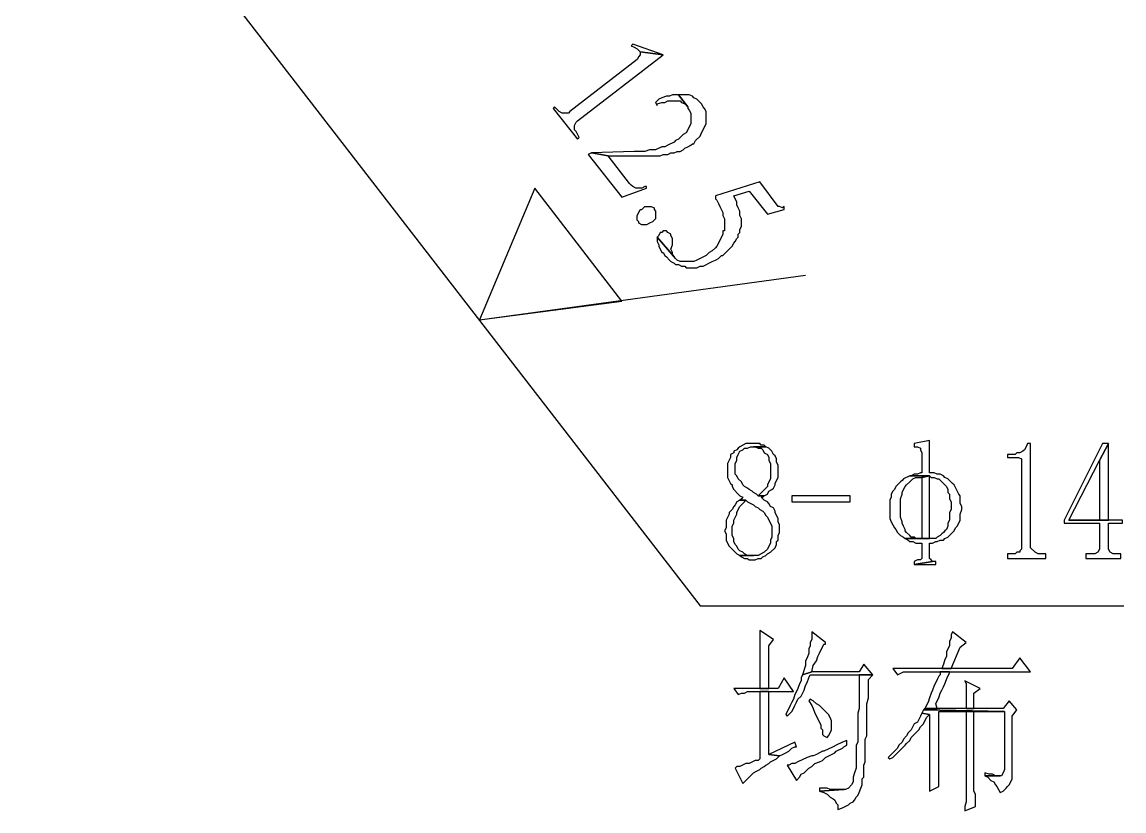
# Model space of a CAD drawing. Extents: x -15.4 to 0.8, y 0.3 to 11.8.
# Drawn here: x -12.907 to -12.307, y 6.834 to 7.264 of the extents above; entities that cross this region are included whole.
import ezdxf

# ---------------------------------------------------------------- set-up
doc = ezdxf.new("R2010")
doc.units = 0
doc.header["$MEASUREMENT"] = 0
doc.linetypes.add('AUSGEZOGEN', pattern=[0])
doc.layers.get('0').update_dxf_attribs({"linetype": 'AUSGEZOGEN'})

msp = doc.modelspace()

# ---------------------------------------------------------------- linework, layer by layer
for points in [[(-12.90711, 7.42356), (-12.53795, 6.94606)], [(-12.55795, 7.24606), (-12.57461, 7.2519), (-12.57461, 7.2519), (-12.57545, 7.25106), (-12.57545, 7.25106), (-12.57378, 7.25023), (-12.57378, 7.25023), (-12.57211, 7.2494), (-12.57211, 7.2494), (-12.57128, 7.24856), (-12.57128, 7.24856), (-12.57045, 7.24773), (-12.55795, 7.24606)], [(-12.55795, 7.24606), (-12.57045, 7.24773), (-12.57045, 7.24773), (-12.57045, 7.24606), (-12.57045, 7.24606), (-12.57128, 7.24523), (-12.57128, 7.24523), (-12.57211, 7.24356), (-12.57211, 7.24356), (-12.60878, 7.21523), (-12.60878, 7.21523), (-12.60961, 7.2144), (-12.60961, 7.2144), (-12.61295, 7.2144), (-12.61295, 7.2144), (-12.61461, 7.21523), (-12.61461, 7.21523), (-12.61545, 7.21606), (-12.61545, 7.21606), (-12.61711, 7.21773), (-12.61711, 7.21773), (-12.61795, 7.2169), (-12.61795, 7.2169), (-12.60461, 7.20023), (-12.60461, 7.20023), (-12.60378, 7.20106), (-12.60378, 7.20106), (-12.60545, 7.2044), (-12.60545, 7.2044), (-12.60628, 7.20523), (-12.60628, 7.20523), (-12.60628, 7.20773), (-12.60628, 7.20773), (-12.60545, 7.2094), (-12.60545, 7.2094), (-12.60461, 7.21023), (-12.55795, 7.24606)], [(-12.53711, 7.2194), (-12.53878, 7.22106), (-12.53878, 7.22106), (-12.53961, 7.2219), (-12.53961, 7.2219), (-12.54128, 7.22273), (-12.54128, 7.22273), (-12.54211, 7.22356), (-12.54211, 7.22356), (-12.54378, 7.2244), (-12.54378, 7.2244), (-12.54961, 7.2244), (-12.54961, 7.2244), (-12.54461, 7.21773), (-12.54461, 7.21773), (-12.54461, 7.2169), (-12.54461, 7.2169), (-12.54378, 7.21606), (-12.54378, 7.21606), (-12.54295, 7.2144), (-12.54295, 7.2144), (-12.54295, 7.20856), (-12.54295, 7.20856), (-12.54545, 7.20356), (-12.54545, 7.20356), (-12.54711, 7.20273), (-12.54711, 7.20273), (-12.54878, 7.20106), (-12.54878, 7.20106), (-12.54961, 7.20023), (-12.54961, 7.20023), (-12.55128, 7.1994), (-12.55128, 7.1994), (-12.55211, 7.19856), (-12.55211, 7.19856), (-12.55545, 7.1969), (-12.55545, 7.1969), (-12.55711, 7.19606), (-12.55711, 7.19606), (-12.55878, 7.19606), (-12.55878, 7.19606), (-12.56211, 7.1944), (-12.56211, 7.1944), (-12.56545, 7.1944), (-12.56545, 7.1944), (-12.56795, 7.19356), (-12.56795, 7.19356), (-12.57378, 7.19356), (-12.57378, 7.19356), (-12.59711, 7.19273), (-12.59711, 7.19273), (-12.58795, 7.19106), (-12.58795, 7.19106), (-12.55961, 7.19106), (-12.55961, 7.19106), (-12.55795, 7.1919), (-12.55795, 7.1919), (-12.55545, 7.1919), (-12.55545, 7.1919), (-12.55378, 7.19273), (-12.55378, 7.19273), (-12.55211, 7.19273), (-12.55211, 7.19273), (-12.55045, 7.19356), (-12.55045, 7.19356), (-12.54878, 7.19356), (-12.54878, 7.19356), (-12.54711, 7.1944), (-12.54711, 7.1944), (-12.54628, 7.19523), (-12.54628, 7.19523), (-12.54461, 7.19606), (-12.54461, 7.19606), (-12.54295, 7.1969), (-12.54295, 7.1969), (-12.54211, 7.19773), (-12.54211, 7.19773), (-12.54128, 7.19773), (-12.54128, 7.19773), (-12.54045, 7.1994), (-12.54045, 7.1994), (-12.53795, 7.2019), (-12.53795, 7.2019), (-12.53711, 7.20356), (-12.53711, 7.20356), (-12.53628, 7.20523), (-12.53628, 7.20523), (-12.53545, 7.2069), (-12.53545, 7.2069), (-12.53461, 7.20856), (-12.53461, 7.20856), (-12.53461, 7.21523), (-12.53461, 7.21523), (-12.53545, 7.2169), (-12.53545, 7.2169), (-12.53628, 7.21773), (-12.53711, 7.2194)], [(-12.54961, 7.2244), (-12.55295, 7.2244), (-12.55295, 7.2244), (-12.55461, 7.22356), (-12.55461, 7.22356), (-12.55628, 7.22356), (-12.55628, 7.22356), (-12.55878, 7.22273), (-12.55878, 7.22273), (-12.56045, 7.2219), (-12.56045, 7.2219), (-12.56211, 7.22023), (-12.56211, 7.22023), (-12.56128, 7.21856), (-12.56128, 7.21856), (-12.56128, 7.2194), (-12.56128, 7.2194), (-12.55878, 7.22023), (-12.55878, 7.22023), (-12.55711, 7.22023), (-12.55711, 7.22023), (-12.55545, 7.22106), (-12.55545, 7.22106), (-12.54878, 7.22106), (-12.54878, 7.22106), (-12.54795, 7.22023), (-12.54795, 7.22023), (-12.54628, 7.2194), (-12.54628, 7.2194), (-12.54461, 7.21773), (-12.54961, 7.2244)], [(-12.56711, 7.1744), (-12.56795, 7.1744), (-12.56795, 7.1744), (-12.56961, 7.17356), (-12.56961, 7.17356), (-12.57295, 7.17356), (-12.57295, 7.17356), (-12.57461, 7.1744), (-12.57461, 7.1744), (-12.57545, 7.17523), (-12.57545, 7.17523), (-12.57628, 7.17606), (-12.57628, 7.17606), (-12.58795, 7.19106), (-12.58795, 7.19106), (-12.59711, 7.19273), (-12.59711, 7.19273), (-12.59878, 7.1919), (-12.59878, 7.1919), (-12.58045, 7.16856), (-12.58045, 7.16856), (-12.56711, 7.17356), (-12.56711, 7.1744)], [(-12.49211, 7.16356), (-12.49295, 7.16273), (-12.49295, 7.16273), (-12.49461, 7.16356), (-12.49461, 7.16356), (-12.49545, 7.16356), (-12.49545, 7.16356), (-12.50545, 7.1769), (-12.50545, 7.1769), (-12.52961, 7.1694), (-12.52961, 7.1694), (-12.52961, 7.16773), (-12.52961, 7.16773), (-12.52878, 7.1669), (-12.52878, 7.1669), (-12.52795, 7.16523), (-12.52795, 7.16523), (-12.52711, 7.16356), (-12.52711, 7.16356), (-12.52545, 7.16023), (-12.52545, 7.16023), (-12.52545, 7.15856), (-12.52545, 7.15856), (-12.52461, 7.1569), (-12.52461, 7.1569), (-12.52461, 7.15023), (-12.52461, 7.15023), (-12.52545, 7.15023), (-12.52545, 7.15023), (-12.52545, 7.14856), (-12.52545, 7.14856), (-12.52628, 7.1469), (-12.52628, 7.1469), (-12.52711, 7.14523), (-12.52711, 7.14523), (-12.52795, 7.14356), (-12.52795, 7.14356), (-12.52878, 7.1419), (-12.52878, 7.1419), (-12.52961, 7.14106), (-12.52961, 7.14106), (-12.53128, 7.1394), (-12.53128, 7.1394), (-12.53295, 7.13856), (-12.53295, 7.13856), (-12.53461, 7.1369), (-12.53461, 7.1369), (-12.53961, 7.1344), (-12.53961, 7.1344), (-12.54128, 7.13356), (-12.54128, 7.13356), (-12.54878, 7.13356), (-12.54878, 7.13356), (-12.55045, 7.1344), (-12.55045, 7.1344), (-12.55128, 7.13523), (-12.55128, 7.13523), (-12.55211, 7.13606), (-12.55211, 7.13606), (-12.56128, 7.1469), (-12.56128, 7.1469), (-12.56128, 7.1444), (-12.56128, 7.1444), (-12.56045, 7.14273), (-12.56045, 7.14273), (-12.56045, 7.1419), (-12.56045, 7.1419), (-12.55878, 7.13856), (-12.55878, 7.13856), (-12.55795, 7.13856), (-12.55795, 7.13856), (-12.55711, 7.1369), (-12.55711, 7.1369), (-12.55628, 7.13606), (-12.55628, 7.13606), (-12.55461, 7.1344), (-12.55461, 7.1344), (-12.55378, 7.13356), (-12.55378, 7.13356), (-12.55211, 7.13273), (-12.55211, 7.13273), (-12.55128, 7.1319), (-12.55128, 7.1319), (-12.54961, 7.1319), (-12.54961, 7.1319), (-12.54795, 7.13106), (-12.54795, 7.13106), (-12.54628, 7.13106), (-12.54628, 7.13106), (-12.54545, 7.13023), (-12.54545, 7.13023), (-12.53961, 7.13023), (-12.53961, 7.13023), (-12.53795, 7.13106), (-12.53795, 7.13106), (-12.53628, 7.13106), (-12.53628, 7.13106), (-12.53128, 7.13356), (-12.53128, 7.13356), (-12.52961, 7.1344), (-12.52961, 7.1344), (-12.52795, 7.13523), (-12.52795, 7.13523), (-12.52628, 7.1369), (-12.52628, 7.1369), (-12.52545, 7.1369), (-12.52545, 7.1369), (-12.52045, 7.1419), (-12.52045, 7.1419), (-12.51961, 7.14356), (-12.51961, 7.14356), (-12.51878, 7.1444), (-12.51878, 7.1444), (-12.51795, 7.14606), (-12.51795, 7.14606), (-12.51711, 7.1469), (-12.51711, 7.1469), (-12.51711, 7.14856), (-12.51711, 7.14856), (-12.51628, 7.1494), (-12.51628, 7.1494), (-12.51628, 7.15106), (-12.51628, 7.15106), (-12.51545, 7.15273), (-12.51545, 7.15273), (-12.51545, 7.1569), (-12.51545, 7.1569), (-12.51628, 7.15856), (-12.51628, 7.15856), (-12.51628, 7.16106), (-12.51628, 7.16106), (-12.51711, 7.16273), (-12.51711, 7.16273), (-12.51795, 7.1644), (-12.51795, 7.1644), (-12.51795, 7.16606), (-12.51795, 7.16606), (-12.51878, 7.16773), (-12.51878, 7.16773), (-12.51961, 7.1694), (-12.51961, 7.1694), (-12.51128, 7.1719), (-12.51128, 7.1719), (-12.50128, 7.1594), (-12.50128, 7.1594), (-12.49211, 7.1619), (-12.49211, 7.16356)], [(-12.65795, 7.1019), (-12.58045, 7.1119), (-12.58045, 7.1119), (-12.62795, 7.17356), (-12.62795, 7.17356), (-12.65795, 7.1019), (-12.65795, 7.1019), (-12.48045, 7.12606)], [(-12.56378, 7.15523), (-12.56545, 7.1544), (-12.56545, 7.1544), (-12.56711, 7.15356), (-12.56711, 7.15356), (-12.56961, 7.15356), (-12.56961, 7.15356), (-12.57128, 7.1544), (-12.57128, 7.1544), (-12.57128, 7.15523), (-12.57128, 7.15523), (-12.57211, 7.15606), (-12.57211, 7.15606), (-12.57211, 7.15856), (-12.57211, 7.15856), (-12.57128, 7.16023), (-12.57128, 7.16023), (-12.57045, 7.1619), (-12.57045, 7.1619), (-12.56961, 7.1619), (-12.56961, 7.1619), (-12.56795, 7.16356), (-12.56795, 7.16356), (-12.56461, 7.16356), (-12.56461, 7.16356), (-12.56295, 7.16273), (-12.56295, 7.16273), (-12.56295, 7.1619), (-12.56295, 7.1619), (-12.56211, 7.16106), (-12.56211, 7.16106), (-12.56211, 7.1569), (-12.56211, 7.1569), (-12.56378, 7.15523), (-12.56378, 7.15523)], [(-12.55378, 7.14856), (-12.55545, 7.1494), (-12.55545, 7.1494), (-12.55628, 7.15023), (-12.55628, 7.15023), (-12.55795, 7.15023), (-12.55795, 7.15023), (-12.55878, 7.1494), (-12.55878, 7.1494), (-12.55961, 7.1494), (-12.55961, 7.1494), (-12.56045, 7.14773), (-12.56045, 7.14773), (-12.56128, 7.1469), (-12.56128, 7.1469), (-12.55211, 7.13606), (-12.55211, 7.13606), (-12.55295, 7.1369), (-12.55295, 7.1369), (-12.55295, 7.13856), (-12.55295, 7.13856), (-12.55378, 7.14023), (-12.55378, 7.14023), (-12.55295, 7.14273), (-12.55295, 7.14273), (-12.55295, 7.14606), (-12.55295, 7.14606), (-12.55378, 7.14773), (-12.55378, 7.14856)], [(-12.50878, 7.0344), (-12.51295, 7.0344), (-12.51295, 7.0344), (-12.51461, 7.03356), (-12.51461, 7.03356), (-12.51628, 7.03273), (-12.51628, 7.03273), (-12.51711, 7.0319), (-12.51711, 7.0319), (-12.51795, 7.03106), (-12.51795, 7.03106), (-12.51961, 7.03023), (-12.51961, 7.03023), (-12.51961, 7.0294), (-12.51961, 7.0294), (-12.52128, 7.02856), (-12.52128, 7.02856), (-12.52128, 7.0269), (-12.52128, 7.0269), (-12.52295, 7.02356), (-12.52295, 7.02356), (-12.52295, 7.01606), (-12.52295, 7.01606), (-12.52128, 7.01273), (-12.52128, 7.01273), (-12.52045, 7.0119), (-12.52045, 7.0119), (-12.52045, 7.01106), (-12.52045, 7.01106), (-12.51961, 7.0094), (-12.51961, 7.0094), (-12.51711, 7.0069), (-12.51711, 7.0069), (-12.51628, 7.00606), (-12.51628, 7.00606), (-12.51461, 7.00523), (-12.51461, 7.00523), (-12.51545, 7.0044), (-12.51545, 7.0044), (-12.51628, 7.00356), (-12.51628, 7.00356), (-12.51295, 7.00356), (-12.51295, 7.00356), (-12.51211, 7.00273), (-12.51211, 7.00273), (-12.50878, 7.00106), (-12.50878, 7.00106), (-12.50795, 7.00023), (-12.50795, 7.00023), (-12.50628, 6.9994), (-12.50628, 6.9994), (-12.50545, 6.99856), (-12.50545, 6.99856), (-12.50378, 6.99773), (-12.50378, 6.99773), (-12.50295, 6.9969), (-12.50295, 6.9969), (-12.50211, 6.99523), (-12.50211, 6.99523), (-12.50128, 6.9944), (-12.50128, 6.9944), (-12.50045, 6.99273), (-12.50045, 6.99273), (-12.49961, 6.99106), (-12.49961, 6.99106), (-12.49878, 6.9894), (-12.49878, 6.9894), (-12.49878, 6.98356), (-12.49878, 6.98356), (-12.49961, 6.9819), (-12.49961, 6.9819), (-12.49961, 6.98023), (-12.49961, 6.98023), (-12.50045, 6.97856), (-12.50045, 6.97856), (-12.50128, 6.9769), (-12.50128, 6.9769), (-12.50295, 6.97523), (-12.50295, 6.97523), (-12.50628, 6.97356), (-12.50628, 6.97356), (-12.51628, 6.97356), (-12.51628, 6.97356), (-12.51545, 6.97273), (-12.51545, 6.97273), (-12.51378, 6.9719), (-12.51378, 6.9719), (-12.51211, 6.9719), (-12.51211, 6.9719), (-12.51128, 6.97106), (-12.51128, 6.97106), (-12.50795, 6.97106), (-12.50795, 6.97106), (-12.50628, 6.9719), (-12.50628, 6.9719), (-12.50461, 6.9719), (-12.50461, 6.9719), (-12.50378, 6.97273), (-12.50378, 6.97273), (-12.50211, 6.97356), (-12.50211, 6.97356), (-12.50128, 6.9744), (-12.50128, 6.9744), (-12.49961, 6.97523), (-12.49961, 6.97523), (-12.49711, 6.97773), (-12.49711, 6.97773), (-12.49628, 6.9794), (-12.49628, 6.9794), (-12.49628, 6.98106), (-12.49628, 6.98106), (-12.49545, 6.9819), (-12.49545, 6.9819), (-12.49545, 6.9844), (-12.49545, 6.9844), (-12.49461, 6.98606), (-12.49461, 6.98606), (-12.49461, 6.99023), (-12.49461, 6.99023), (-12.49545, 6.9919), (-12.49545, 6.9919), (-12.49545, 6.99356), (-12.49545, 6.99356), (-12.49628, 6.99523), (-12.49628, 6.99523), (-12.49711, 6.9969), (-12.49711, 6.9969), (-12.49711, 6.99773), (-12.49711, 6.99773), (-12.49795, 6.9994), (-12.49795, 6.9994), (-12.49961, 7.00023), (-12.49961, 7.00023), (-12.50045, 7.0019), (-12.50045, 7.0019), (-12.50128, 7.00273), (-12.50128, 7.00273), (-12.50295, 7.00356), (-12.50295, 7.00356), (-12.50461, 7.00523), (-12.50461, 7.00523), (-12.50378, 7.00523), (-12.50378, 7.00523), (-12.50295, 7.00606), (-12.50295, 7.00606), (-12.50628, 7.00606), (-12.50628, 7.00606), (-12.50711, 7.0069), (-12.50711, 7.0069), (-12.50878, 7.00773), (-12.50878, 7.00773), (-12.50961, 7.00856), (-12.50961, 7.00856), (-12.51128, 7.0094), (-12.51128, 7.0094), (-12.51211, 7.01023), (-12.51211, 7.01023), (-12.51378, 7.01106), (-12.51378, 7.01106), (-12.51461, 7.0119), (-12.51461, 7.0119), (-12.51545, 7.01356), (-12.51545, 7.01356), (-12.51711, 7.01523), (-12.51711, 7.01523), (-12.51795, 7.0169), (-12.51795, 7.0169), (-12.51878, 7.01773), (-12.51878, 7.01773), (-12.51878, 7.02356), (-12.51878, 7.02356), (-12.51795, 7.02523), (-12.51795, 7.02523), (-12.51795, 7.0269), (-12.51795, 7.0269), (-12.51711, 7.02856), (-12.51711, 7.02856), (-12.51628, 7.03023), (-12.51628, 7.03023), (-12.51461, 7.03106), (-12.51461, 7.03106), (-12.51378, 7.0319), (-12.51378, 7.0319), (-12.51211, 7.0319), (-12.51211, 7.0319), (-12.51045, 7.03273), (-12.51045, 7.03273), (-12.50211, 7.03273), (-12.50211, 7.03273), (-12.50295, 7.03356), (-12.50295, 7.03356), (-12.50461, 7.03356), (-12.50461, 7.03356), (-12.50545, 7.0344), (-12.50545, 7.0344), (-12.50711, 7.0344), (-12.50878, 7.0344)], [(-12.50211, 7.03273), (-12.50878, 7.03273), (-12.50878, 7.03273), (-12.50795, 7.03273), (-12.50795, 7.03273), (-12.50628, 7.0319), (-12.50628, 7.0319), (-12.50461, 7.0319), (-12.50461, 7.0319), (-12.50378, 7.03106), (-12.50378, 7.03106), (-12.50295, 7.0294), (-12.50295, 7.0294), (-12.50128, 7.02856), (-12.50128, 7.02856), (-12.50045, 7.0269), (-12.50045, 7.0269), (-12.50045, 7.02523), (-12.50045, 7.02523), (-12.49961, 7.02356), (-12.49961, 7.02356), (-12.49961, 7.01523), (-12.49961, 7.01523), (-12.50045, 7.01356), (-12.50045, 7.01356), (-12.50128, 7.0119), (-12.50128, 7.0119), (-12.50128, 7.01106), (-12.50128, 7.01106), (-12.50628, 7.00606), (-12.50628, 7.00606), (-12.50295, 7.00606), (-12.50295, 7.00606), (-12.50128, 7.0069), (-12.50128, 7.0069), (-12.50045, 7.00856), (-12.50045, 7.00856), (-12.49878, 7.0094), (-12.49878, 7.0094), (-12.49795, 7.01023), (-12.49795, 7.01023), (-12.49711, 7.0119), (-12.49711, 7.0119), (-12.49711, 7.01273), (-12.49711, 7.01273), (-12.49628, 7.0144), (-12.49628, 7.0144), (-12.49545, 7.01606), (-12.49545, 7.01606), (-12.49545, 7.02273), (-12.49545, 7.02273), (-12.49628, 7.0244), (-12.49628, 7.0244), (-12.49628, 7.02606), (-12.49628, 7.02606), (-12.49711, 7.02773), (-12.49711, 7.02773), (-12.49795, 7.02856), (-12.49795, 7.02856), (-12.49878, 7.03023), (-12.49878, 7.03023), (-12.50045, 7.0319), (-12.50211, 7.03273)], [(-12.41295, 7.03606), (-12.42128, 7.0344), (-12.42128, 7.0344), (-12.42128, 7.03273), (-12.42128, 7.03273), (-12.41961, 7.03273), (-12.41961, 7.03273), (-12.41795, 7.0319), (-12.41795, 7.0319), (-12.41795, 7.03106), (-12.41795, 7.03106), (-12.41711, 7.0294), (-12.41711, 7.0294), (-12.41711, 7.01856), (-12.41711, 7.01856), (-12.41795, 7.01856), (-12.41795, 7.01856), (-12.41961, 7.01773), (-12.41961, 7.01773), (-12.42128, 7.01773), (-12.42128, 7.01773), (-12.42295, 7.0169), (-12.42295, 7.0169), (-12.42378, 7.0169), (-12.42378, 7.0169), (-12.41295, 7.0169), (-12.41295, 7.0169), (-12.41211, 7.01606), (-12.41211, 7.01606), (-12.41045, 7.01606), (-12.41045, 7.01606), (-12.40878, 7.01523), (-12.40878, 7.01523), (-12.40795, 7.01523), (-12.40795, 7.01523), (-12.40628, 7.01356), (-12.40628, 7.01356), (-12.40545, 7.01273), (-12.40545, 7.01273), (-12.40461, 7.0119), (-12.40461, 7.0119), (-12.40378, 7.01106), (-12.40378, 7.01106), (-12.40295, 7.0094), (-12.40295, 7.0094), (-12.40295, 7.00773), (-12.40295, 7.00773), (-12.40211, 7.0069), (-12.40211, 7.0069), (-12.40211, 7.0044), (-12.40211, 7.0044), (-12.40128, 7.00273), (-12.40128, 7.00273), (-12.40128, 6.99856), (-12.40128, 6.99856), (-12.40211, 6.9969), (-12.40211, 6.9969), (-12.40211, 6.99273), (-12.40211, 6.99273), (-12.40295, 6.99106), (-12.40295, 6.99106), (-12.40295, 6.9894), (-12.40295, 6.9894), (-12.40378, 6.98773), (-12.40378, 6.98773), (-12.40461, 6.9869), (-12.40461, 6.9869), (-12.40545, 6.98606), (-12.40545, 6.98606), (-12.40628, 6.98523), (-12.40628, 6.98523), (-12.40711, 6.9844), (-12.40711, 6.9844), (-12.40878, 6.98356), (-12.40878, 6.98356), (-12.40961, 6.98273), (-12.40961, 6.98273), (-12.42628, 6.98273), (-12.42628, 6.98273), (-12.42461, 6.9819), (-12.42461, 6.9819), (-12.42378, 6.98106), (-12.42378, 6.98106), (-12.42211, 6.98106), (-12.42211, 6.98106), (-12.42045, 6.98023), (-12.42045, 6.98023), (-12.41711, 6.98023), (-12.41711, 6.98023), (-12.41711, 6.9719), (-12.41711, 6.9719), (-12.41795, 6.97106), (-12.41795, 6.97106), (-12.41961, 6.97106), (-12.41961, 6.97106), (-12.42128, 6.97023), (-12.42128, 6.97023), (-12.42128, 6.96856), (-12.42128, 6.96856), (-12.41128, 6.97023), (-12.41128, 6.97023), (-12.41211, 6.97106), (-12.41211, 6.97106), (-12.41295, 6.9719), (-12.41295, 6.9719), (-12.41295, 6.98023), (-12.41295, 6.98023), (-12.41128, 6.98023), (-12.41128, 6.98023), (-12.40961, 6.98106), (-12.40961, 6.98106), (-12.40878, 6.98106), (-12.40878, 6.98106), (-12.40711, 6.9819), (-12.40711, 6.9819), (-12.40545, 6.9819), (-12.40545, 6.9819), (-12.40461, 6.98273), (-12.40461, 6.98273), (-12.40295, 6.98356), (-12.40295, 6.98356), (-12.40211, 6.9844), (-12.40211, 6.9844), (-12.39961, 6.9869), (-12.39961, 6.9869), (-12.39878, 6.98856), (-12.39878, 6.98856), (-12.39795, 6.9894), (-12.39795, 6.9894), (-12.39711, 6.99106), (-12.39711, 6.99106), (-12.39628, 6.99273), (-12.39628, 6.99273), (-12.39628, 6.99606), (-12.39628, 6.99606), (-12.39545, 6.99856), (-12.39545, 6.99856), (-12.39545, 7.00023), (-12.39545, 7.00023), (-12.39628, 7.0019), (-12.39628, 7.0019), (-12.39628, 7.00606), (-12.39628, 7.00606), (-12.39711, 7.0069), (-12.39711, 7.0069), (-12.39961, 7.0119), (-12.39961, 7.0119), (-12.40045, 7.01273), (-12.40045, 7.01273), (-12.40211, 7.0144), (-12.40211, 7.0144), (-12.40295, 7.01523), (-12.40295, 7.01523), (-12.40461, 7.01606), (-12.40461, 7.01606), (-12.40545, 7.0169), (-12.40545, 7.0169), (-12.40711, 7.01773), (-12.40711, 7.01773), (-12.40878, 7.01773), (-12.40878, 7.01773), (-12.41045, 7.01856), (-12.41045, 7.01856), (-12.41295, 7.01856), (-12.41295, 7.03606)], [(-12.35795, 7.0344), (-12.35961, 7.0344), (-12.35961, 7.0344), (-12.36045, 7.03273), (-12.36045, 7.03273), (-12.36128, 7.03106), (-12.36128, 7.03106), (-12.36211, 7.03023), (-12.36211, 7.03023), (-12.36378, 7.0294), (-12.36378, 7.0294), (-12.36545, 7.0294), (-12.36545, 7.0294), (-12.36628, 7.02856), (-12.36628, 7.02856), (-12.37045, 7.02856), (-12.37045, 7.02856), (-12.37045, 7.0269), (-12.37045, 7.0269), (-12.36461, 7.0269), (-12.36461, 7.0269), (-12.36295, 7.02606), (-12.36295, 7.02606), (-12.36295, 6.9769), (-12.36295, 6.9769), (-12.36378, 6.97606), (-12.36378, 6.97606), (-12.36378, 6.97523), (-12.36378, 6.97523), (-12.36545, 6.97523), (-12.36545, 6.97523), (-12.36628, 6.9744), (-12.36628, 6.9744), (-12.37045, 6.9744), (-12.37045, 6.9744), (-12.37045, 6.9719), (-12.37045, 6.9719), (-12.34961, 6.9719), (-12.34961, 6.9719), (-12.34961, 6.9744), (-12.34961, 6.9744), (-12.35378, 6.9744), (-12.35378, 6.9744), (-12.35545, 6.97523), (-12.35545, 6.97523), (-12.35795, 6.97773), (-12.35795, 6.97773), (-12.35795, 6.98023), (-12.35795, 7.0344)], [(-12.31545, 7.0344), (-12.31878, 7.0344), (-12.31878, 7.0344), (-12.33961, 6.99273), (-12.33961, 6.99273), (-12.33961, 6.99106), (-12.33961, 6.99106), (-12.32045, 6.99106), (-12.32045, 6.99106), (-12.32045, 6.9769), (-12.32045, 6.9769), (-12.32128, 6.97523), (-12.32128, 6.97523), (-12.32295, 6.9744), (-12.32295, 6.9744), (-12.32795, 6.9744), (-12.32795, 6.9744), (-12.32795, 6.9719), (-12.32795, 6.9719), (-12.30878, 6.9719), (-12.30878, 6.9719), (-12.30878, 6.9744), (-12.30878, 6.9744), (-12.31295, 6.9744), (-12.31295, 6.9744), (-12.31461, 6.97523), (-12.31461, 6.97523), (-12.31545, 6.9769), (-12.31545, 6.9769), (-12.31545, 6.99106), (-12.31545, 6.99106), (-12.30795, 6.99106), (-12.30795, 6.99106), (-12.30795, 6.99273), (-12.30795, 6.99273), (-12.33711, 6.99273), (-12.33711, 6.99273), (-12.32045, 7.02523), (-12.31545, 7.0344)], [(-12.31545, 7.0344), (-12.32045, 7.02523), (-12.32045, 7.02523), (-12.32045, 6.99273), (-12.32045, 6.99273), (-12.33711, 6.99273), (-12.33711, 6.99273), (-12.31545, 6.99273), (-12.31545, 7.0344)], [(-12.42378, 7.0169), (-12.42711, 7.01523), (-12.42711, 7.01523), (-12.42795, 7.0144), (-12.42795, 7.0144), (-12.42878, 7.01356), (-12.42878, 7.01356), (-12.43045, 7.0119), (-12.43045, 7.0119), (-12.43128, 7.01106), (-12.43128, 7.01106), (-12.43211, 7.0094), (-12.43211, 7.0094), (-12.43295, 7.00856), (-12.43295, 7.00856), (-12.43378, 7.0069), (-12.43378, 7.0069), (-12.43378, 7.00523), (-12.43378, 7.00523), (-12.43461, 7.00356), (-12.43461, 7.00356), (-12.43461, 6.99356), (-12.43461, 6.99356), (-12.43378, 6.9919), (-12.43378, 6.9919), (-12.43295, 6.99023), (-12.43295, 6.99023), (-12.43211, 6.98856), (-12.43211, 6.98856), (-12.43128, 6.98773), (-12.43128, 6.98773), (-12.43045, 6.98606), (-12.43045, 6.98606), (-12.42961, 6.98523), (-12.42961, 6.98523), (-12.42878, 6.9844), (-12.42878, 6.9844), (-12.42711, 6.98356), (-12.42711, 6.98356), (-12.42628, 6.98273), (-12.42628, 6.98273), (-12.41878, 6.98273), (-12.41878, 6.98273), (-12.42045, 6.98273), (-12.42045, 6.98273), (-12.42128, 6.98356), (-12.42128, 6.98356), (-12.42295, 6.98356), (-12.42295, 6.98356), (-12.42378, 6.9844), (-12.42378, 6.9844), (-12.42545, 6.98606), (-12.42545, 6.98606), (-12.42628, 6.9869), (-12.42628, 6.9869), (-12.42628, 6.98773), (-12.42628, 6.98773), (-12.42711, 6.9894), (-12.42711, 6.9894), (-12.42795, 6.99106), (-12.42795, 6.99106), (-12.42795, 6.9919), (-12.42795, 6.9919), (-12.42878, 6.9944), (-12.42878, 6.9944), (-12.42878, 7.0044), (-12.42878, 7.0044), (-12.42795, 7.0069), (-12.42795, 7.0069), (-12.42795, 7.00773), (-12.42795, 7.00773), (-12.42711, 7.0094), (-12.42711, 7.0094), (-12.42628, 7.01106), (-12.42628, 7.01106), (-12.42545, 7.0119), (-12.42545, 7.0119), (-12.42378, 7.01356), (-12.42378, 7.01356), (-12.42295, 7.0144), (-12.42295, 7.0144), (-12.42211, 7.01523), (-12.42211, 7.01523), (-12.42045, 7.01606), (-12.42045, 7.01606), (-12.41711, 7.01606), (-12.41711, 7.01606), (-12.41295, 7.0169), (-12.42378, 7.0169)], [(-12.41295, 7.0169), (-12.41711, 7.01606), (-12.41711, 7.01606), (-12.41711, 6.98273), (-12.41711, 6.98273), (-12.41878, 6.98273), (-12.41878, 6.98273), (-12.41295, 6.98273), (-12.41295, 7.0169)], [(-12.51628, 7.00356), (-12.51795, 7.00273), (-12.51795, 7.00273), (-12.51878, 7.00106), (-12.51878, 7.00106), (-12.51961, 7.00023), (-12.51961, 7.00023), (-12.52045, 6.99856), (-12.52045, 6.99856), (-12.52211, 6.9969), (-12.52211, 6.9969), (-12.52211, 6.99606), (-12.52211, 6.99606), (-12.52378, 6.99273), (-12.52378, 6.99273), (-12.52378, 6.98856), (-12.52378, 6.98856), (-12.52461, 6.9869), (-12.52461, 6.9869), (-12.52378, 6.98523), (-12.52378, 6.98523), (-12.52378, 6.9819), (-12.52378, 6.9819), (-12.52295, 6.98023), (-12.52295, 6.98023), (-12.52211, 6.97856), (-12.52211, 6.97856), (-12.51795, 6.9744), (-12.51795, 6.9744), (-12.51628, 6.97356), (-12.51628, 6.97356), (-12.50878, 6.97356), (-12.50878, 6.97356), (-12.51211, 6.97356), (-12.51211, 6.97356), (-12.51378, 6.9744), (-12.51378, 6.9744), (-12.51461, 6.97523), (-12.51461, 6.97523), (-12.51628, 6.97606), (-12.51628, 6.97606), (-12.51711, 6.9769), (-12.51711, 6.9769), (-12.51795, 6.97856), (-12.51795, 6.97856), (-12.51878, 6.9794), (-12.51878, 6.9794), (-12.51961, 6.98106), (-12.51961, 6.98106), (-12.51961, 6.98273), (-12.51961, 6.98273), (-12.52045, 6.9844), (-12.52045, 6.9844), (-12.52045, 6.9894), (-12.52045, 6.9894), (-12.51961, 6.99106), (-12.51961, 6.99106), (-12.51961, 6.99273), (-12.51961, 6.99273), (-12.51795, 6.99606), (-12.51795, 6.99606), (-12.51795, 6.9969), (-12.51795, 6.9969), (-12.51711, 6.99856), (-12.51711, 6.99856), (-12.51628, 7.00023), (-12.51628, 7.00023), (-12.51545, 7.00106), (-12.51545, 7.00106), (-12.51378, 7.00273), (-12.51378, 7.00273), (-12.51295, 7.00356), (-12.51628, 7.00356)], [(-12.45628, 7.00273), (-12.45628, 7.00606), (-12.45628, 7.00606), (-12.48795, 7.00606), (-12.48795, 7.00606), (-12.48795, 7.00273), (-12.48795, 7.00273), (-12.45628, 7.00273), (-12.45628, 7.00273)], [(-12.40961, 6.97023), (-12.41128, 6.97023), (-12.41128, 6.97023), (-12.42128, 6.96856), (-12.42128, 6.96856), (-12.40961, 6.96856), (-12.40961, 6.97023)], [(-12.53795, 6.94606), (-12.30711, 6.94606)], [(-12.50545, 6.93273), (-12.50545, 6.90106), (-12.50545, 6.90106), (-12.50045, 6.90106), (-12.50045, 6.90106), (-12.50045, 6.9244), (-12.50045, 6.9244), (-12.49795, 6.92773), (-12.50545, 6.93273)], [(-12.47711, 6.9319), (-12.47711, 6.92773), (-12.47711, 6.92773), (-12.47795, 6.92606), (-12.47795, 6.92606), (-12.47795, 6.9244), (-12.47795, 6.9244), (-12.47878, 6.92273), (-12.47878, 6.92273), (-12.47878, 6.92023), (-12.47878, 6.92023), (-12.47961, 6.91773), (-12.47961, 6.91773), (-12.48045, 6.91606), (-12.48045, 6.91606), (-12.48045, 6.91356), (-12.48045, 6.91356), (-12.48211, 6.90856), (-12.48211, 6.90856), (-12.47711, 6.91023), (-12.47711, 6.91023), (-12.47628, 6.91356), (-12.47628, 6.91356), (-12.47461, 6.91606), (-12.47461, 6.91606), (-12.47378, 6.91856), (-12.47378, 6.91856), (-12.47295, 6.92023), (-12.47295, 6.92023), (-12.47211, 6.9219), (-12.47211, 6.9219), (-12.47128, 6.92356), (-12.47128, 6.92356), (-12.47045, 6.92523), (-12.47045, 6.92523), (-12.46961, 6.92523), (-12.46961, 6.92523), (-12.46961, 6.92606), (-12.47711, 6.9319)], [(-12.40045, 6.9319), (-12.40128, 6.93023), (-12.40128, 6.93023), (-12.40128, 6.92856), (-12.40128, 6.92856), (-12.40211, 6.9269), (-12.40211, 6.9269), (-12.40211, 6.9244), (-12.40211, 6.9244), (-12.40295, 6.92273), (-12.40295, 6.92273), (-12.40378, 6.92106), (-12.40378, 6.92106), (-12.40378, 6.91856), (-12.40378, 6.91856), (-12.40461, 6.9169), (-12.40461, 6.9169), (-12.40545, 6.9144), (-12.40545, 6.9144), (-12.40628, 6.9119), (-12.40628, 6.9119), (-12.40128, 6.9119), (-12.40128, 6.9119), (-12.39628, 6.92356), (-12.39628, 6.92356), (-12.39295, 6.92606), (-12.40045, 6.9319)], [(-12.44878, 6.9144), (-12.45128, 6.91023), (-12.45128, 6.91023), (-12.47711, 6.91023), (-12.47711, 6.91023), (-12.48211, 6.90856), (-12.48211, 6.90856), (-12.48295, 6.9069), (-12.48295, 6.9069), (-12.48295, 6.90523), (-12.48295, 6.90523), (-12.48378, 6.90356), (-12.48378, 6.90356), (-12.48461, 6.90106), (-12.48461, 6.90106), (-12.48545, 6.8994), (-12.48545, 6.8994), (-12.48628, 6.89773), (-12.48628, 6.89773), (-12.48711, 6.89523), (-12.48711, 6.89523), (-12.48795, 6.89356), (-12.48795, 6.89356), (-12.48878, 6.8919), (-12.48878, 6.8919), (-12.48961, 6.89023), (-12.48961, 6.89023), (-12.49045, 6.88856), (-12.49045, 6.88856), (-12.49128, 6.8869), (-12.49128, 6.8869), (-12.49045, 6.88606), (-12.49045, 6.88606), (-12.48878, 6.88773), (-12.48878, 6.88773), (-12.48795, 6.88856), (-12.48795, 6.88856), (-12.48711, 6.89023), (-12.48711, 6.89023), (-12.48628, 6.8919), (-12.48628, 6.8919), (-12.48545, 6.89356), (-12.48545, 6.89356), (-12.48461, 6.89523), (-12.48461, 6.89523), (-12.48295, 6.8969), (-12.48295, 6.8969), (-12.48128, 6.90023), (-12.48128, 6.90023), (-12.48045, 6.90273), (-12.48045, 6.90273), (-12.47961, 6.9044), (-12.47961, 6.9044), (-12.47878, 6.9069), (-12.47878, 6.9069), (-12.47795, 6.90856), (-12.47795, 6.90856), (-12.44378, 6.90856), (-12.44878, 6.9144)], [(-12.36378, 6.91773), (-12.36795, 6.9119), (-12.36795, 6.9119), (-12.43295, 6.9119), (-12.43295, 6.9119), (-12.43045, 6.90856), (-12.43045, 6.90856), (-12.42711, 6.91023), (-12.42711, 6.91023), (-12.35795, 6.91023), (-12.36378, 6.91773)], [(-12.49211, 6.9069), (-12.49545, 6.90106), (-12.49545, 6.90106), (-12.51961, 6.90106), (-12.51961, 6.90106), (-12.51711, 6.89773), (-12.51711, 6.89773), (-12.51545, 6.89856), (-12.51545, 6.89856), (-12.51378, 6.89856), (-12.51378, 6.89856), (-12.51211, 6.8994), (-12.51211, 6.8994), (-12.48711, 6.8994), (-12.49211, 6.9069)], [(-12.44378, 6.90856), (-12.45128, 6.90856), (-12.45128, 6.90856), (-12.45128, 6.89023), (-12.45128, 6.89023), (-12.45211, 6.88773), (-12.45211, 6.88773), (-12.45211, 6.8719), (-12.45211, 6.8719), (-12.45295, 6.87023), (-12.45295, 6.87023), (-12.45295, 6.85773), (-12.45295, 6.85773), (-12.45378, 6.85523), (-12.45378, 6.85523), (-12.45461, 6.85273), (-12.45461, 6.85273), (-12.45461, 6.85023), (-12.45461, 6.85023), (-12.45545, 6.84856), (-12.45545, 6.84856), (-12.45711, 6.8469), (-12.45711, 6.8469), (-12.45878, 6.84606), (-12.45878, 6.84606), (-12.45961, 6.84606), (-12.45961, 6.84606), (-12.47295, 6.84523), (-12.47295, 6.84523), (-12.47045, 6.8444), (-12.47045, 6.8444), (-12.46878, 6.84356), (-12.46878, 6.84356), (-12.46711, 6.8419), (-12.46711, 6.8419), (-12.46545, 6.84106), (-12.46545, 6.84106), (-12.46461, 6.84023), (-12.46461, 6.84023), (-12.46378, 6.83856), (-12.46378, 6.83856), (-12.46295, 6.83773), (-12.46295, 6.83773), (-12.46295, 6.83523), (-12.46295, 6.83523), (-12.46045, 6.83606), (-12.46045, 6.83606), (-12.45711, 6.83773), (-12.45711, 6.83773), (-12.45628, 6.83856), (-12.45628, 6.83856), (-12.45461, 6.8394), (-12.45461, 6.8394), (-12.45378, 6.84023), (-12.45378, 6.84023), (-12.45295, 6.8419), (-12.45295, 6.8419), (-12.45211, 6.84273), (-12.45211, 6.84273), (-12.45128, 6.8444), (-12.45128, 6.8444), (-12.45045, 6.8469), (-12.45045, 6.8469), (-12.44961, 6.84856), (-12.44961, 6.84856), (-12.44961, 6.8519), (-12.44961, 6.8519), (-12.44878, 6.85273), (-12.44878, 6.85273), (-12.44878, 6.8594), (-12.44878, 6.8594), (-12.44795, 6.86106), (-12.44795, 6.86106), (-12.44795, 6.87356), (-12.44795, 6.87356), (-12.44711, 6.87523), (-12.44711, 6.87523), (-12.44711, 6.89273), (-12.44711, 6.89273), (-12.44628, 6.89606), (-12.44628, 6.89606), (-12.44628, 6.90606), (-12.44378, 6.90856)], [(-12.40211, 6.91023), (-12.40711, 6.91023), (-12.40711, 6.91023), (-12.40711, 6.90856), (-12.40711, 6.90856), (-12.40795, 6.90773), (-12.40795, 6.90773), (-12.40878, 6.90606), (-12.40878, 6.90606), (-12.40961, 6.9044), (-12.40961, 6.9044), (-12.41045, 6.90273), (-12.41045, 6.90273), (-12.41128, 6.90023), (-12.41128, 6.90023), (-12.41211, 6.89856), (-12.41211, 6.89856), (-12.41295, 6.89606), (-12.41295, 6.89606), (-12.41378, 6.89356), (-12.41378, 6.89356), (-12.41545, 6.89023), (-12.41545, 6.89023), (-12.40878, 6.89023), (-12.40878, 6.89023), (-12.40961, 6.89273), (-12.40961, 6.89273), (-12.40878, 6.8944), (-12.40878, 6.8944), (-12.40795, 6.89606), (-12.40795, 6.89606), (-12.40711, 6.89856), (-12.40711, 6.89856), (-12.40628, 6.90023), (-12.40628, 6.90023), (-12.40545, 6.9019), (-12.40545, 6.9019), (-12.40461, 6.90356), (-12.40461, 6.90356), (-12.40378, 6.90606), (-12.40378, 6.90606), (-12.40295, 6.90773), (-12.40295, 6.90773), (-12.40211, 6.9094), (-12.40211, 6.91023)], [(-12.39378, 6.90523), (-12.39295, 6.90356), (-12.39295, 6.90356), (-12.39295, 6.89023), (-12.39295, 6.89023), (-12.38878, 6.89023), (-12.38878, 6.89023), (-12.38878, 6.89856), (-12.38878, 6.89856), (-12.38545, 6.90106), (-12.39378, 6.90523)], [(-12.50045, 6.8994), (-12.50545, 6.8994), (-12.50545, 6.8994), (-12.50545, 6.86273), (-12.50545, 6.86273), (-12.50628, 6.8619), (-12.50628, 6.8619), (-12.50795, 6.8619), (-12.50795, 6.8619), (-12.51128, 6.86023), (-12.51128, 6.86023), (-12.51295, 6.86023), (-12.51295, 6.86023), (-12.51628, 6.85856), (-12.51628, 6.85856), (-12.51795, 6.85856), (-12.51795, 6.85856), (-12.51878, 6.85773), (-12.51878, 6.85773), (-12.51461, 6.8494), (-12.51461, 6.8494), (-12.51378, 6.85023), (-12.51378, 6.85023), (-12.51295, 6.85106), (-12.51295, 6.85106), (-12.51211, 6.8519), (-12.51211, 6.8519), (-12.51045, 6.85356), (-12.51045, 6.85356), (-12.50878, 6.85523), (-12.50878, 6.85523), (-12.50711, 6.85606), (-12.50711, 6.85606), (-12.50545, 6.8569), (-12.50545, 6.8569), (-12.50461, 6.85773), (-12.50461, 6.85773), (-12.50295, 6.85856), (-12.50295, 6.85856), (-12.50211, 6.8594), (-12.50211, 6.8594), (-12.50045, 6.86023), (-12.50045, 6.86023), (-12.49961, 6.86106), (-12.49961, 6.86106), (-12.49628, 6.86273), (-12.49628, 6.86273), (-12.49461, 6.8644), (-12.49461, 6.8644), (-12.50045, 6.86523), (-12.50045, 6.8994)], [(-12.47795, 6.89523), (-12.47878, 6.8944), (-12.47878, 6.8944), (-12.47711, 6.8919), (-12.47711, 6.8919), (-12.47628, 6.89023), (-12.47628, 6.89023), (-12.47545, 6.88773), (-12.47545, 6.88773), (-12.47461, 6.88606), (-12.47461, 6.88606), (-12.47378, 6.8844), (-12.47378, 6.8844), (-12.47295, 6.88273), (-12.47295, 6.88273), (-12.47211, 6.88106), (-12.47211, 6.88106), (-12.47211, 6.8794), (-12.47211, 6.8794), (-12.47128, 6.87856), (-12.47128, 6.87856), (-12.47128, 6.87606), (-12.47128, 6.87606), (-12.47045, 6.87523), (-12.47045, 6.87523), (-12.46878, 6.8744), (-12.46878, 6.8744), (-12.46795, 6.87523), (-12.46795, 6.87523), (-12.46711, 6.8769), (-12.46711, 6.8769), (-12.46628, 6.87856), (-12.46628, 6.87856), (-12.46628, 6.88356), (-12.46628, 6.88356), (-12.46711, 6.88523), (-12.46711, 6.88523), (-12.46795, 6.8869), (-12.46795, 6.8869), (-12.46878, 6.88773), (-12.46878, 6.88773), (-12.47045, 6.8894), (-12.47045, 6.8894), (-12.47128, 6.89023), (-12.47128, 6.89023), (-12.47295, 6.8919), (-12.47295, 6.8919), (-12.47461, 6.89273), (-12.47461, 6.89273), (-12.47628, 6.8944), (-12.47795, 6.89523)], [(-12.36961, 6.8944), (-12.37295, 6.89023), (-12.37295, 6.89023), (-12.41545, 6.89023), (-12.41545, 6.89023), (-12.41628, 6.8894), (-12.41628, 6.8894), (-12.37211, 6.88856), (-12.37211, 6.88856), (-12.37211, 6.8569), (-12.37211, 6.8569), (-12.37295, 6.85523), (-12.37295, 6.85523), (-12.37378, 6.85356), (-12.37378, 6.85356), (-12.38295, 6.85356), (-12.38295, 6.85356), (-12.38128, 6.85273), (-12.38128, 6.85273), (-12.37961, 6.85106), (-12.37961, 6.85106), (-12.37795, 6.85023), (-12.37795, 6.85023), (-12.37711, 6.84856), (-12.37711, 6.84856), (-12.37628, 6.84773), (-12.37628, 6.84773), (-12.37545, 6.84606), (-12.37545, 6.84606), (-12.37461, 6.8444), (-12.37461, 6.8444), (-12.37295, 6.84523), (-12.37295, 6.84523), (-12.37128, 6.8469), (-12.37128, 6.8469), (-12.37045, 6.84773), (-12.37045, 6.84773), (-12.36961, 6.84856), (-12.36961, 6.84856), (-12.36878, 6.85023), (-12.36878, 6.85023), (-12.36795, 6.8519), (-12.36795, 6.8519), (-12.36795, 6.88606), (-12.36795, 6.88606), (-12.36545, 6.8894), (-12.36961, 6.8944)], [(-12.41628, 6.8894), (-12.41711, 6.88773), (-12.41711, 6.88773), (-12.41295, 6.8869), (-12.41295, 6.8869), (-12.41295, 6.84523), (-12.41295, 6.84523), (-12.40795, 6.84773), (-12.40795, 6.84773), (-12.40795, 6.88856), (-12.40795, 6.88856), (-12.37211, 6.88856), (-12.41628, 6.8894)], [(-12.38878, 6.88856), (-12.39295, 6.88856), (-12.39295, 6.88856), (-12.39295, 6.8394), (-12.39295, 6.8394), (-12.39378, 6.8369), (-12.39378, 6.8369), (-12.39378, 6.8344), (-12.39378, 6.8344), (-12.38795, 6.8369), (-12.38795, 6.8369), (-12.38795, 6.84356), (-12.38795, 6.84356), (-12.38878, 6.84523), (-12.38878, 6.84523), (-12.38878, 6.8544), (-12.38878, 6.88856)], [(-12.41711, 6.88773), (-12.41795, 6.88606), (-12.41795, 6.88606), (-12.41961, 6.88273), (-12.41961, 6.88273), (-12.42128, 6.8819), (-12.42128, 6.8819), (-12.42295, 6.87856), (-12.42295, 6.87856), (-12.42461, 6.8769), (-12.42461, 6.8769), (-12.42545, 6.87523), (-12.42545, 6.87523), (-12.42711, 6.87356), (-12.42711, 6.87356), (-12.42795, 6.8719), (-12.42795, 6.8719), (-12.42961, 6.87023), (-12.42961, 6.87023), (-12.43045, 6.86856), (-12.43045, 6.86856), (-12.43211, 6.8669), (-12.43211, 6.8669), (-12.43378, 6.86523), (-12.43378, 6.86523), (-12.43545, 6.86356), (-12.43545, 6.86356), (-12.43461, 6.86273), (-12.43461, 6.86273), (-12.43295, 6.86356), (-12.43295, 6.86356), (-12.43128, 6.86523), (-12.43128, 6.86523), (-12.43045, 6.86606), (-12.43045, 6.86606), (-12.42878, 6.86773), (-12.42878, 6.86773), (-12.42795, 6.86856), (-12.42795, 6.86856), (-12.42628, 6.87023), (-12.42628, 6.87023), (-12.42545, 6.87106), (-12.42545, 6.87106), (-12.42378, 6.87273), (-12.42378, 6.87273), (-12.42295, 6.8744), (-12.42295, 6.8744), (-12.42128, 6.87606), (-12.42128, 6.87606), (-12.41878, 6.87856), (-12.41878, 6.87856), (-12.41795, 6.88023), (-12.41795, 6.88023), (-12.41628, 6.8819), (-12.41628, 6.8819), (-12.41461, 6.88523), (-12.41461, 6.88523), (-12.41295, 6.8869), (-12.41711, 6.88773)], [(-12.48628, 6.8719), (-12.50045, 6.86523), (-12.50045, 6.86523), (-12.49461, 6.8644), (-12.49461, 6.8644), (-12.49295, 6.86523), (-12.49295, 6.86523), (-12.49128, 6.86606), (-12.49128, 6.86606), (-12.48961, 6.8669), (-12.48961, 6.8669), (-12.48795, 6.86856), (-12.48795, 6.86856), (-12.48628, 6.8694), (-12.48628, 6.8694), (-12.48545, 6.8694), (-12.48628, 6.8719)], [(-12.45795, 6.87273), (-12.46045, 6.8719), (-12.46045, 6.8719), (-12.46378, 6.87023), (-12.46378, 6.87023), (-12.46545, 6.8694), (-12.46545, 6.8694), (-12.47045, 6.8669), (-12.47045, 6.8669), (-12.47128, 6.8669), (-12.47128, 6.8669), (-12.47295, 6.86606), (-12.47295, 6.86606), (-12.47461, 6.86523), (-12.47461, 6.86523), (-12.47628, 6.8644), (-12.47628, 6.8644), (-12.47711, 6.8644), (-12.47711, 6.8644), (-12.47961, 6.86356), (-12.47961, 6.86356), (-12.48461, 6.86106), (-12.48461, 6.86106), (-12.48628, 6.86023), (-12.48628, 6.86023), (-12.48795, 6.86023), (-12.48795, 6.86023), (-12.48961, 6.8594), (-12.48961, 6.8594), (-12.49045, 6.8594), (-12.49045, 6.8594), (-12.48545, 6.85106), (-12.48545, 6.85106), (-12.48378, 6.85273), (-12.48378, 6.85273), (-12.48295, 6.8544), (-12.48295, 6.8544), (-12.48128, 6.85523), (-12.48128, 6.85523), (-12.47878, 6.85773), (-12.47878, 6.85773), (-12.47711, 6.85856), (-12.47711, 6.85856), (-12.47545, 6.86023), (-12.47545, 6.86023), (-12.47295, 6.86106), (-12.47295, 6.86106), (-12.47128, 6.8619), (-12.47128, 6.8619), (-12.46961, 6.86356), (-12.46961, 6.86356), (-12.46628, 6.86523), (-12.46628, 6.86523), (-12.46461, 6.86606), (-12.46461, 6.86606), (-12.46378, 6.8669), (-12.46378, 6.8669), (-12.46045, 6.86856), (-12.46045, 6.86856), (-12.45961, 6.8694), (-12.45961, 6.8694), (-12.45795, 6.87023), (-12.45795, 6.87023), (-12.45795, 6.87106), (-12.45795, 6.87273)], [(-12.38295, 6.85523), (-12.38295, 6.85356), (-12.38295, 6.85356), (-12.37461, 6.85356), (-12.37461, 6.85356), (-12.37711, 6.85356), (-12.37711, 6.85356), (-12.37878, 6.8544), (-12.37878, 6.8544), (-12.38045, 6.8544), (-12.38045, 6.8544), (-12.38295, 6.85523), (-12.38295, 6.85523)], [(-12.47295, 6.8469), (-12.47295, 6.84523), (-12.47295, 6.84523), (-12.45961, 6.84606), (-12.45961, 6.84606), (-12.46711, 6.84606), (-12.46711, 6.84606), (-12.46878, 6.8469), (-12.46878, 6.8469), (-12.47128, 6.8469), (-12.47295, 6.8469)]]:
    msp.add_lwpolyline(points)

doc.saveas('drawing.dxf')
